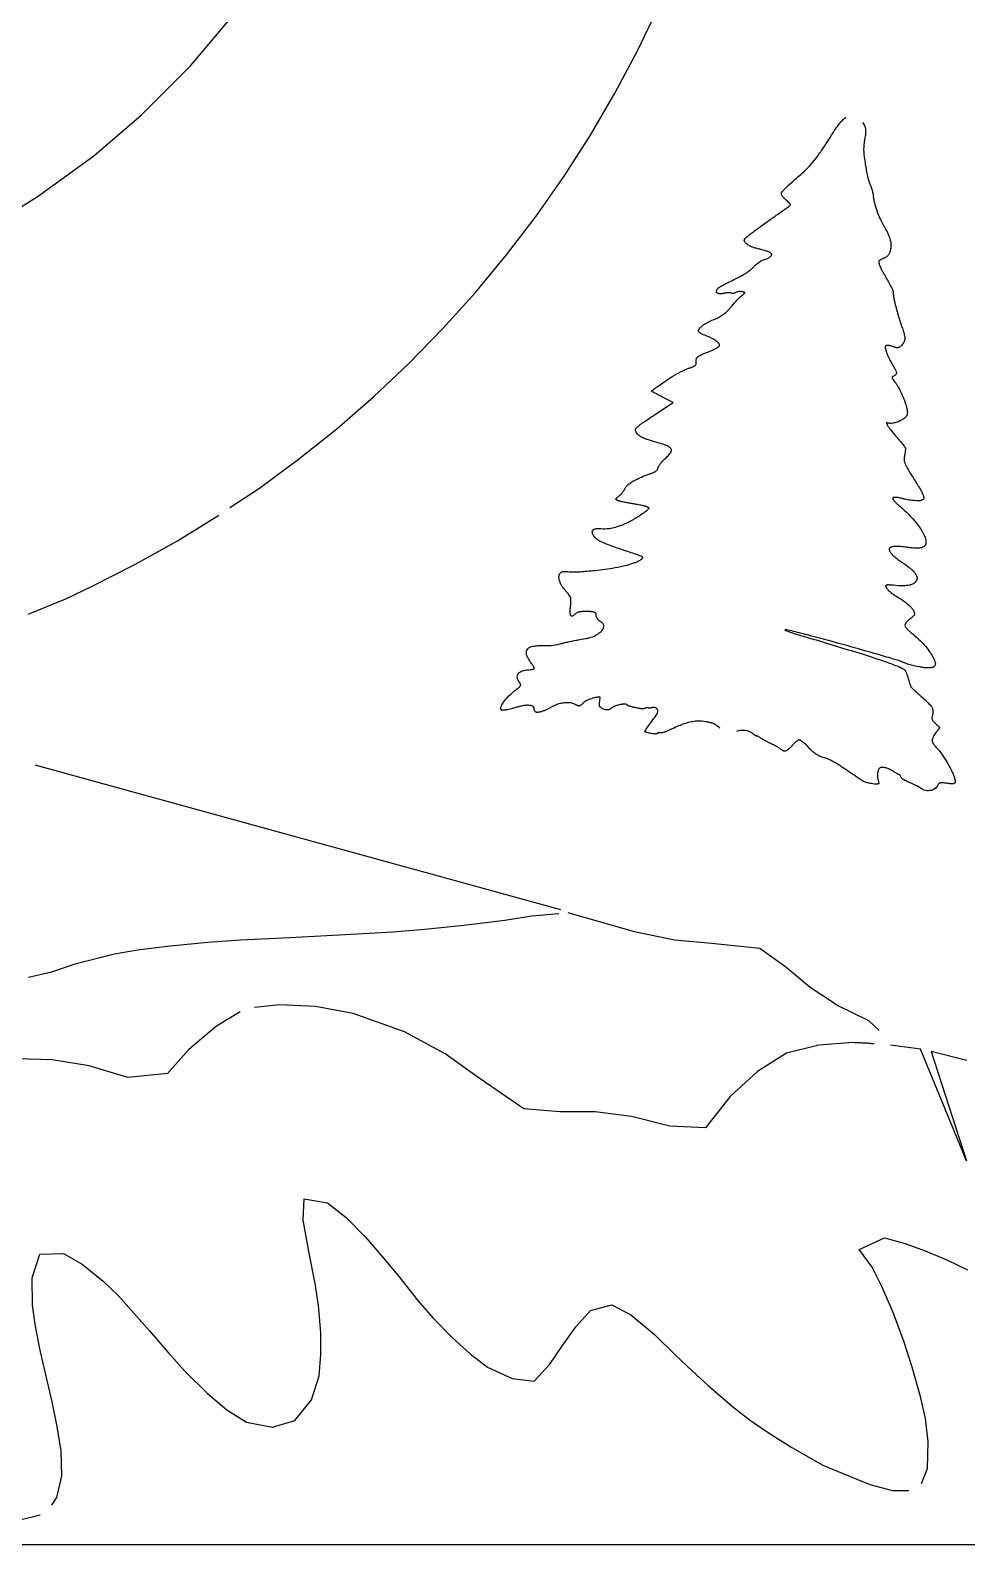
# Model space of a CAD drawing. Extents: x 9 to 156, y 170 to 274.
# Drawn here: x 113.4 to 135.78, y 170.08 to 206.3 of the extents above; entities that cross this region are included whole.
import ezdxf

# ---------------------------------------------------------------- set-up
doc = ezdxf.new("R2010")
doc.units = 0
for name, color, linetype in [('40FF', 7, 'CONTINUOUS'), ('BAUBLES', 7, 'CONTINUOUS'), ('BORDER', 7, 'CONTINUOUS'), ('RINGS', 7, 'CONTINUOUS')]:
    doc.layers.add(name, color=color, linetype=linetype)

msp = doc.modelspace()

# ---------------------------------------------------------------- linework, layer by layer
at = {"layer": '40FF', "color": 5}
for p, q in [((113.508, 188.733), (126.077, 185.277)), ((125.391, 185.114), (124.742, 185.015)), ((126.032, 185.172), (125.391, 185.114)), ((127.84, 184.742), (126.254, 185.191)), ((122.064, 184.736), (121.499, 184.698)), ((122.83, 184.796), (122.064, 184.736)), ((123.76, 184.894), (122.83, 184.796)), ((124.742, 185.015), (123.76, 184.894)), ((128.802, 184.539), (127.84, 184.742)), ((116.742, 184.4), (115.965, 184.3)), ((117.641, 184.485), (116.742, 184.4)), ((118.427, 184.542), (117.641, 184.485)), ((119.602, 184.597), (118.427, 184.542)), ((120.783, 184.658), (119.602, 184.597)), ((121.499, 184.698), (120.783, 184.658)), ((129.686, 184.462), (128.802, 184.539)), ((130.836, 184.343), (129.686, 184.462)), ((115.412, 184.207), (114.466, 183.969)), ((115.965, 184.3), (115.412, 184.207)), ((131.463, 183.895), (130.836, 184.343)), ((113.906, 183.779), (113.356, 183.652)), ((114.466, 183.969), (113.906, 183.779)), ((132.038, 183.413), (131.463, 183.895)), ((132.691, 182.981), (132.038, 183.413)), ((119.365, 182.992), (118.76, 182.929)), ((120.216, 182.954), (119.365, 182.992)), ((121.122, 182.786), (120.216, 182.954)), ((133.447, 182.612), (132.691, 182.981)), ((118.42, 182.826), (117.853, 182.485)), ((122.349, 182.345), (121.122, 182.786)), ((133.69, 182.377), (133.447, 182.612)), ((117.853, 182.485), (117.194, 181.928)), ((123.319, 181.821), (122.349, 182.345)), ((117.194, 181.928), (116.681, 181.35)), ((131.474, 181.842), (130.78, 181.397)), ((132.252, 182.028), (131.474, 181.842)), ((133.071, 182.09), (132.252, 182.028)), ((134.678, 181.931), (133.962, 182.029)), ((135.777, 179.265), (134.678, 181.931)), ((134.931, 181.879), (135.777, 179.265)), ((135.788, 181.664), (134.931, 181.879)), ((113.922, 181.677), (113.077, 181.7)), ((114.807, 181.535), (113.922, 181.677)), ((115.735, 181.259), (114.807, 181.535)), ((124.129, 181.244), (123.319, 181.821)), ((116.681, 181.35), (115.735, 181.259)), ((125.199, 180.51), (124.129, 181.244)), ((130.78, 181.397), (130.133, 180.805)), ((130.133, 180.805), (129.539, 180.051)), ((126.06, 180.438), (125.199, 180.51)), ((126.901, 180.432), (126.06, 180.438)), ((127.773, 180.327), (126.901, 180.432)), ((128.687, 180.094), (127.773, 180.327)), ((129.539, 180.051), (128.687, 180.094)), ((119.923, 177.841), (119.951, 178.356)), ((119.951, 178.356), (120.503, 178.26)), ((120.503, 178.26), (120.952, 177.907)), ((120.058, 177.097), (119.923, 177.841)), ((120.952, 177.907), (121.42, 177.434)), ((121.42, 177.434), (121.804, 176.983)), ((133.216, 177.143), (133.816, 177.425)), ((133.521, 176.718), (133.216, 177.143)), ((133.816, 177.425), (134.314, 177.289)), ((134.314, 177.289), (134.792, 177.11)), ((113.447, 176.466), (113.627, 177.034)), ((113.627, 177.034), (114.191, 177.051)), ((114.191, 177.051), (114.643, 176.791)), ((114.643, 176.791), (115.141, 176.387)), ((120.213, 176.33), (120.058, 177.097)), ((121.804, 176.983), (122.183, 176.526)), ((134.792, 177.11), (135.308, 176.894)), ((135.308, 176.894), (135.802, 176.656)), ((113.455, 175.813), (113.447, 176.466)), ((122.183, 176.526), (122.653, 175.935)), ((133.752, 176.261), (133.521, 176.718)), ((115.141, 176.387), (115.512, 176.035)), ((115.512, 176.035), (116.25, 175.199)), ((120.286, 175.8), (120.213, 176.33)), ((134.023, 175.633), (133.752, 176.261)), ((113.527, 175.299), (113.455, 175.813)), ((120.342, 175.157), (120.286, 175.8)), ((122.653, 175.935), (123.026, 175.51)), ((126.437, 175.294), (126.792, 175.683)), ((126.792, 175.683), (127.301, 175.821)), ((127.301, 175.821), (127.758, 175.584)), ((123.026, 175.51), (123.481, 175.038)), ((127.758, 175.584), (128.323, 175.108)), ((134.285, 174.924), (134.023, 175.633)), ((113.645, 174.692), (113.527, 175.299)), ((116.25, 175.199), (116.699, 174.681)), ((120.348, 174.631), (120.342, 175.157)), ((123.481, 175.038), (123.911, 174.647)), ((126.109, 174.82), (126.437, 175.294)), ((128.323, 175.108), (128.827, 174.61)), ((113.927, 173.502), (113.645, 174.692)), ((116.699, 174.681), (117.095, 174.237)), ((120.308, 174.122), (120.348, 174.631)), ((123.911, 174.647), (124.329, 174.331)), ((125.816, 174.397), (126.109, 174.82)), ((128.827, 174.61), (129.223, 174.24)), ((134.482, 174.331), (134.285, 174.924)), ((117.095, 174.237), (117.633, 173.696)), ((124.329, 174.331), (124.919, 174.058)), ((125.441, 173.994), (125.816, 174.397)), ((129.223, 174.24), (129.605, 173.887)), ((134.678, 173.628), (134.482, 174.331)), ((120.126, 173.549), (120.308, 174.122)), ((124.919, 174.058), (125.441, 173.994)), ((129.605, 173.887), (130.186, 173.392)), ((114.047, 172.912), (113.927, 173.502)), ((117.633, 173.696), (118.096, 173.31)), ((119.726, 173.057), (120.126, 173.549)), ((134.794, 173.103), (134.678, 173.628)), ((118.096, 173.31), (118.57, 173.015)), ((130.186, 173.392), (130.619, 173.057)), ((114.136, 172.326), (114.047, 172.912)), ((118.57, 173.015), (119.193, 172.897)), ((119.193, 172.897), (119.726, 173.057)), ((130.619, 173.057), (131.107, 172.716)), ((134.862, 172.543), (134.794, 173.103)), ((131.107, 172.716), (131.606, 172.407)), ((131.606, 172.407), (132.348, 171.986)), ((134.849, 171.908), (134.862, 172.543)), ((114.155, 171.727), (114.136, 172.326)), ((114.036, 171.214), (114.155, 171.727)), ((132.348, 171.986), (132.848, 171.774)), ((132.848, 171.774), (133.468, 171.52)), ((134.699, 171.55), (134.849, 171.908)), ((133.468, 171.52), (134.013, 171.38)), ((134.013, 171.38), (134.398, 171.38)), ((113.912, 171.03), (114.036, 171.214)), ((113.152, 170.679), (113.635, 170.799))]:
    msp.add_line(p, q, dxfattribs=at)
msp.add_lwpolyline([(133.569, 182.055, 0.02305), (133.513, 182.065, 0.010293), (133.47, 182.07, 0.006547), (133.42, 182.074, 0.003613), (133.362, 182.077, 0.001903), (133.255, 182.082, -0.001534), (133.071, 182.09)], format="xyb", dxfattribs=at)
at = {"layer": 'BAUBLES', "color": 1}
for p, q in [((128.32, 197.104), (128.765, 197.399)), ((128.765, 197.399), (128.511, 197.531)), ((128.191, 194.874), (128.154, 194.898)), ((128.156, 194.835), (128.191, 194.874)), ((127.024, 190.355), (126.969, 190.352)), ((127.011, 190.255), (127.024, 190.355)), ((124.649, 190.056), (124.649, 190.056))]:
    msp.add_line(p, q, dxfattribs=at)
for points in [[(132.274, 203.368, 0.010108), (132.425, 203.594, 0.003187), (132.55, 203.791, -0.006139), (132.641, 203.932, -0.013449), (132.709, 204.029, -0.022968), (132.777, 204.113, -0.033874), (132.848, 204.181, -0.031069), (132.904, 204.223)], [(133.289, 204.099, -0.172745), (133.365, 203.945, -0.039252), (133.368, 203.884, -0.013755), (133.366, 203.852, -0.01224), (133.361, 203.807, -0.008402), (133.351, 203.736, 0.003161), (133.338, 203.66, 0.010578), (133.327, 203.577, 0.057698), (133.327, 203.323)], [(131.717, 202.768, 0.007909), (131.849, 202.884, 0.047415), (132.182, 203.243, 0.011222), (132.274, 203.368)], [(133.327, 203.323, 0.005648), (133.352, 203.138, 0.007759), (133.377, 202.979, 0.007038), (133.394, 202.887, 0.02027), (133.431, 202.736, 0.024169), (133.461, 202.649, 0.010723), (133.471, 202.625)], [(131.36, 202.424, -0.028415), (131.366, 202.433, -0.015045), (131.375, 202.445, -0.013368), (131.394, 202.466, -0.007991), (131.418, 202.492, -0.0068), (131.458, 202.533, -0.007163), (131.533, 202.605, -0.010899), (131.717, 202.768)], [(133.471, 202.625, -0.054307), (133.535, 202.432, -0.03096), (133.55, 202.331)], [(131.142, 201.815, 0.000673), (131.382, 201.985, 0.002712), (131.487, 202.06, 0.00466), (131.529, 202.091, 0.011635), (131.555, 202.112, 0.032473), (131.568, 202.124, 0.055934), (131.573, 202.13, 0.078182), (131.574, 202.134)], [(131.488, 202.222, -0.017328), (131.443, 202.261, -0.022397), (131.407, 202.299, -0.017224), (131.39, 202.32, -0.021371), (131.376, 202.34, -0.044972), (131.361, 202.367, -0.048892), (131.355, 202.387, -0.066173), (131.354, 202.405, -0.106938), (131.36, 202.424)], [(131.574, 202.134, 0.07366), (131.574, 202.135, 0.046962), (131.574, 202.136, 0.030715), (131.574, 202.137, 0.035986), (131.572, 202.14, 0.020445), (131.57, 202.143, 0.018945), (131.565, 202.15, 0.014219), (131.556, 202.16, 0.015049), (131.534, 202.182, 0.016454), (131.488, 202.222)], [(133.55, 202.331, 0.017851), (133.556, 202.277, 0.022107), (133.577, 202.176, 0.0253), (133.632, 201.995, 0.042835), (133.804, 201.621)], [(130.507, 201.342, -0.015233), (130.539, 201.37, -0.006986), (130.587, 201.409, -0.005843), (130.685, 201.484, -0.005057), (130.912, 201.651, -0.002635), (131.142, 201.815)], [(133.804, 201.621, -0.011033), (133.868, 201.504, -0.013951), (133.908, 201.423, -0.01943), (133.937, 201.349, -0.025356), (133.957, 201.283, -0.095682), (133.968, 201.099, -0.019689), (133.96, 201.053)], [(130.468, 201.265, -0.063527), (130.465, 201.278, -0.102773), (130.468, 201.294, -0.048249), (130.473, 201.304, -0.023515), (130.478, 201.311, -0.01724), (130.484, 201.318, -0.012257), (130.491, 201.327, -0.008485), (130.5, 201.336, -0.003942), (130.507, 201.342)], [(130.842, 201.065, -0.017141), (130.748, 201.088, -0.02074), (130.666, 201.114, -0.020872), (130.61, 201.138, -0.01887), (130.573, 201.157, -0.022953), (130.541, 201.177, -0.059252), (130.496, 201.216, -0.069871), (130.474, 201.25, -0.037627), (130.468, 201.265)], [(131.12, 200.947, 0.088909), (131.113, 200.96, 0.058757), (131.1, 200.974, 0.024213), (131.089, 200.982, 0.018653), (131.077, 200.989, 0.022035), (131.056, 201.001, 0.016556), (131.03, 201.012, 0.012884), (131, 201.023, 0.013105), (130.954, 201.038, 0.012635), (130.887, 201.055, 0.006307), (130.842, 201.065)], [(133.96, 201.053, -0.0143), (133.953, 201.022, -0.01825), (133.944, 200.995, -0.074503), (133.911, 200.93, -0.082649), (133.862, 200.882, -0.023497), (133.839, 200.868, -0.019342), (133.814, 200.855, -0.015865), (133.786, 200.842)], [(130.682, 200.636, -0.037283), (130.728, 200.685, -0.080008), (130.905, 200.801, -0.024292), (130.952, 200.819)], [(130.952, 200.819, 0.020323), (131.001, 200.837, 0.023944), (131.042, 200.857, 0.017459), (131.063, 200.869, 0.049476), (131.097, 200.894, 0.042985), (131.11, 200.909, 0.052903), (131.117, 200.921, 0.072618), (131.121, 200.933, 0.105156), (131.12, 200.947)], [(133.687, 200.785, 0.07898), (133.683, 200.772, 0.055656), (133.681, 200.756, 0.026728), (133.682, 200.744, 0.02069), (133.685, 200.73, 0.016224), (133.689, 200.714, 0.018863), (133.697, 200.687, 0.013797), (133.709, 200.657, 0.01296), (133.731, 200.61, 0.011358), (133.766, 200.542, 0.008077), (133.811, 200.462)], [(133.786, 200.842, 0.026941), (133.732, 200.817, 0.016258), (133.712, 200.805, 0.015925), (133.701, 200.798, 0.017439), (133.695, 200.793, 0.028013), (133.69, 200.789, 0.053046), (133.687, 200.785)], [(129.806, 200.069, -0.045736), (129.81, 200.086, -0.073989), (129.82, 200.107, -0.046977), (129.833, 200.124, -0.022972), (129.845, 200.135, -0.017511), (129.86, 200.147, -0.013093), (129.879, 200.16, -0.014016), (129.914, 200.182, -0.008847), (129.958, 200.207, -0.005528), (130.012, 200.235, -0.003384), (130.078, 200.269, -0.00231), (130.186, 200.322)], [(130.186, 200.322, 0.007899), (130.323, 200.392, 0.016736), (130.493, 200.488, 0.020141), (130.592, 200.555, 0.023092), (130.645, 200.598, 0.030051), (130.676, 200.628, 0.009257), (130.682, 200.636)], [(133.811, 200.462, -0.003087), (133.889, 200.326, -0.003512), (133.93, 200.252, -0.005277), (133.963, 200.19, -0.013708), (133.999, 200.118, -0.016832), (134.014, 200.082, -0.019796), (134.021, 200.061, -0.031527), (134.025, 200.044, -0.033471), (134.025, 200.035)], [(129.853, 200.005, -0.003626), (129.844, 200.008, -0.00636), (129.837, 200.01, -0.021037), (129.826, 200.014, -0.025016), (129.82, 200.017, -0.04623), (129.814, 200.021, -0.152811), (129.806, 200.033, -0.040442), (129.805, 200.039, -0.028128), (129.805, 200.045, -0.0081), (129.805, 200.048, -0.012059), (129.805, 200.054, -0.007689), (129.806, 200.061, -0.004423), (129.806, 200.069)], [(129.988, 200.013, -0.019231), (129.953, 200.004, -0.024492), (129.921, 200, -0.030844), (129.892, 199.999, -0.037828), (129.866, 200.002, -0.024184), (129.853, 200.005)], [(130.145, 200.018, 0.025758), (130.111, 200.024, 0.063863), (130.046, 200.024, 0.02178), (130.015, 200.019, 0.014154), (129.988, 200.013)], [(130.132, 199.666, -0.01484), (130.27, 199.825, -0.010969), (130.342, 199.9, -0.011454), (130.39, 199.945, -0.011106), (130.419, 199.97)], [(130.243, 200.021, -0.072171), (130.232, 200.014, -0.032747), (130.226, 200.012, -0.028578), (130.218, 200.011, -0.024005), (130.21, 200.01, -0.019667), (130.201, 200.01, -0.015874), (130.191, 200.01, -0.012703), (130.18, 200.012, -0.01275), (130.164, 200.014, -0.010065), (130.145, 200.018)], [(130.425, 200.048, 0.040881), (130.381, 200.053, 0.052063), (130.317, 200.049, 0.029998), (130.288, 200.042, 0.021663), (130.272, 200.037, 0.060917), (130.247, 200.023, 0.013294), (130.243, 200.021)], [(130.419, 199.97, 0.010655), (130.453, 199.999, 0.007404), (130.466, 200.011, 0.015106), (130.476, 200.02, 0.014621), (130.479, 200.024, 0.02032), (130.48, 200.026, 0.045185), (130.481, 200.027, 0.052686), (130.481, 200.027)], [(130.481, 200.027, 0.130016), (130.481, 200.028, 0.089085), (130.481, 200.029, 0.052821), (130.48, 200.03, 0.032604), (130.479, 200.03, 0.026402), (130.477, 200.032, 0.017207), (130.475, 200.033, 0.012203), (130.472, 200.034, 0.01344), (130.467, 200.036, 0.012239), (130.459, 200.039, 0.015427), (130.442, 200.044, 0.011206), (130.425, 200.048)], [(134.025, 200.035, 0.016256), (134.026, 200.009, 0.016028), (134.031, 199.963, 0.01549), (134.048, 199.866, 0.008038), (134.067, 199.774, 0.009411), (134.106, 199.618, 0.016247), (134.209, 199.281)], [(129.747, 199.389, 0.117021), (130.113, 199.644, 0.008933), (130.132, 199.666)], [(129.37, 199.127, -0.055833), (129.374, 199.14, -0.046572), (129.385, 199.158, -0.019798), (129.394, 199.17, -0.020041), (129.408, 199.186, -0.022752), (129.436, 199.212, -0.017008), (129.469, 199.239, -0.021783), (129.535, 199.284, -0.046972), (129.747, 199.389)], [(134.209, 199.281, -0.002904), (134.245, 199.175, -0.003749), (134.263, 199.118, -0.00584), (134.278, 199.071, -0.014513), (134.292, 199.014, -0.023621), (134.3, 198.971, -0.029283), (134.303, 198.935)], [(129.552, 198.997, -0.010714), (129.495, 199.021, -0.012645), (129.457, 199.038, -0.012671), (129.433, 199.051, -0.016908), (129.413, 199.064, -0.045395), (129.389, 199.083, -0.049119), (129.377, 199.096, -0.071308), (129.371, 199.109, -0.131714), (129.37, 199.127)], [(129.877, 198.767, 0.099337), (129.876, 198.78, 0.070312), (129.871, 198.795, 0.046595), (129.861, 198.811, 0.031834), (129.846, 198.829, 0.018648), (129.831, 198.843, 0.021818), (129.803, 198.865, 0.01664), (129.77, 198.889, 0.017202), (129.718, 198.92, 0.017678), (129.64, 198.959, 0.015658), (129.552, 198.997)], [(134.303, 198.935, -0.057671), (134.298, 198.894, -0.071052), (134.271, 198.826, -0.0858), (134.209, 198.749, -0.050339), (134.176, 198.725, -0.051184), (134.149, 198.714, -0.034983), (134.134, 198.71)], [(129.318, 198.381, -0.010251), (129.318, 198.4, -0.033986), (129.319, 198.428, -0.074511), (129.328, 198.458, -0.08621), (129.346, 198.484, -0.042701), (129.364, 198.501, -0.028687), (129.39, 198.517, -0.010302), (129.405, 198.526, -0.010069), (129.429, 198.537, -0.007061), (129.456, 198.55, -0.00481), (129.487, 198.563, -0.003135), (129.522, 198.577, -0.002356), (129.562, 198.593)], [(129.562, 198.593, 0.012814), (129.689, 198.646, 0.013741), (129.766, 198.683, 0.017129), (129.815, 198.711, 0.015593), (129.838, 198.726, 0.023379), (129.856, 198.74, 0.0247), (129.865, 198.749, 0.062358), (129.874, 198.76, 0.066461), (129.877, 198.767)], [(133.837, 198.735, 0.044809), (133.836, 198.722, 0.029929), (133.836, 198.706, 0.021072), (133.839, 198.688, 0.015605), (133.843, 198.667, 0.017595), (133.854, 198.631, 0.016081), (133.874, 198.576, 0.014679), (133.908, 198.497, 0.019188), (133.993, 198.333, 0.005632), (134.027, 198.274)], [(134.006, 198.739, 0.016243), (133.972, 198.752, 0.014524), (133.948, 198.759, 0.032051), (133.912, 198.766, 0.031082), (133.891, 198.767, 0.042833), (133.873, 198.766, 0.060217), (133.859, 198.761, 0.108136), (133.845, 198.752, 0.119453), (133.837, 198.737, 0.01201), (133.837, 198.735)], [(134.134, 198.71, -0.029058), (134.127, 198.709, -0.022159), (134.118, 198.709, -0.017334), (134.109, 198.71, -0.021693), (134.091, 198.713, -0.016022), (134.07, 198.718, -0.016746), (134.038, 198.728, -0.011487), (134.006, 198.739)], [(128.81, 198.06, -0.004441), (128.89, 198.104, -0.007481), (128.957, 198.14, -0.029918), (129.118, 198.211, -0.005198), (129.161, 198.226)], [(129.161, 198.226, 0.00372), (129.199, 198.24, 0.004988), (129.221, 198.248, 0.007637), (129.24, 198.256, 0.022885), (129.268, 198.269, 0.038778), (129.288, 198.282, 0.059469), (129.302, 198.295, 0.099362), (129.314, 198.318, 0.037667), (129.317, 198.332, 0.021244), (129.319, 198.344, 0.014488), (129.319, 198.358, 0.008999), (129.319, 198.373, 0.003458), (129.318, 198.381)], [(134.027, 198.274, -0.004641), (134.051, 198.232, -0.008175), (134.071, 198.197, -0.008704), (134.081, 198.176, -0.024499), (134.094, 198.144, -0.027119), (134.1, 198.126, -0.039336), (134.103, 198.109, -0.053544), (134.103, 198.095, -0.141858), (134.091, 198.07, -0.047356), (134.082, 198.06, -0.03243), (134.069, 198.051, -0.013472), (134.06, 198.045, -0.00776), (134.053, 198.042)], [(128.251, 197.671, -0.264818), (128.252, 197.673, -0.049053), (128.254, 197.677, -0.026717), (128.267, 197.688, -0.009817), (128.287, 197.704, -0.005193), (128.314, 197.725, -0.005627), (128.385, 197.777, -0.009497), (128.658, 197.965, -0.005032), (128.742, 198.019, -0.008942), (128.81, 198.06)], [(134.053, 198.042, 0.026542), (134.023, 198.024, 0.017444), (134.012, 198.015, 0.017224), (134.005, 198.01, 0.019066), (134.002, 198.006, 0.019735), (134, 198.004, 0.050333), (133.998, 198.002, 0.043791), (133.998, 198, 0.018159), (133.998, 198)], [(133.998, 198, 0.062619), (133.998, 197.999, 0.035289), (133.998, 197.998, 0.035978), (133.999, 197.995, 0.018424), (134, 197.992, 0.016029), (134.004, 197.984, 0.011362), (134.011, 197.972, 0.005841), (134.017, 197.961, 0.005795), (134.028, 197.945, 0.01115), (134.061, 197.898, 0.00212), (134.068, 197.887)], [(134.068, 197.887, -0.019475), (134.117, 197.816, -0.023513), (134.194, 197.678, -0.033883), (134.306, 197.411, -0.018805), (134.34, 197.3, -0.019057), (134.356, 197.227, -0.037418), (134.364, 197.154, -0.036275), (134.362, 197.121, -0.040808), (134.358, 197.101, -0.039542), (134.354, 197.09)], [(128.511, 197.531, -0.00301), (128.368, 197.606, -0.003401), (128.298, 197.644, -0.003557), (128.274, 197.657, -0.008728), (128.258, 197.667, -0.03451), (128.252, 197.671, -0.025072), (128.251, 197.671)], [(127.882, 196.692, -0.020373), (127.871, 196.715, -0.044583), (127.865, 196.733, -0.163097), (127.869, 196.767, -0.060692), (127.88, 196.786, -0.030478), (127.895, 196.803, -0.019752), (127.916, 196.823, -0.012715), (127.943, 196.846, -0.008181), (127.978, 196.872, -0.007405), (128.044, 196.919, -0.002577), (128.098, 196.956, -0.002227), (128.236, 197.048, -0.000535), (128.32, 197.104)], [(134.354, 197.09, -0.054279), (134.339, 197.066, -0.042845), (134.312, 197.038, -0.042266), (134.258, 196.998, -0.033724), (134.184, 196.958, -0.036984), (134.085, 196.921, -0.039501), (134.006, 196.904, -0.039551), (133.955, 196.902, -0.039649), (133.924, 196.905)], [(128.356, 196.45, -0.007579), (128.222, 196.49, -0.010223), (128.135, 196.519, -0.010765), (128.08, 196.54, -0.014492), (128.032, 196.56, -0.019131), (127.993, 196.581, -0.024494), (127.959, 196.603, -0.052353), (127.916, 196.641, -0.069576), (127.882, 196.692)], [(133.924, 196.905, 0.004118), (133.91, 196.908, 0.004579), (133.902, 196.91, 0.006569), (133.895, 196.911, 0.019343), (133.885, 196.912, 0.023109), (133.879, 196.912, 0.029464), (133.876, 196.912, 0.030619), (133.873, 196.911, 0.040939), (133.871, 196.91, 0.09339), (133.869, 196.909, 0.104238), (133.868, 196.907, 0.051368), (133.867, 196.905, 0.03957), (133.867, 196.903, 0.029137), (133.867, 196.901, 0.025964), (133.868, 196.898, 0.013497), (133.869, 196.895, 0.007651), (133.869, 196.893)], [(133.869, 196.893, 0.039135), (133.874, 196.882, 0.016873), (133.882, 196.867, 0.013413), (133.901, 196.838, 0.007513), (133.926, 196.802, 0.006366), (133.967, 196.747, 0.01401), (134.117, 196.56, 0.009916), (134.189, 196.477)], [(128.624, 196.364, 0.011034), (128.617, 196.367, 0.011113), (128.597, 196.375, 0.005988), (128.57, 196.384, 0.005764), (128.521, 196.401, 0.010331), (128.356, 196.45)], [(128.727, 196.246, 0.079051), (128.728, 196.257, 0.059535), (128.724, 196.27, 0.054463), (128.716, 196.288, 0.039544), (128.702, 196.306, 0.034938), (128.682, 196.325, 0.053534), (128.636, 196.358, 0.011821), (128.624, 196.364)], [(134.189, 196.477, -0.017939), (134.256, 196.4, -0.015996), (134.29, 196.355, -0.017109), (134.305, 196.332, -0.018232), (134.311, 196.321, -0.021383), (134.314, 196.315, -0.03717), (134.315, 196.311)], [(134.315, 196.311, -0.022009), (134.316, 196.306, -0.014757), (134.317, 196.3, -0.015458), (134.317, 196.29, -0.016159), (134.317, 196.269, -0.01838), (134.312, 196.222, -0.019846), (134.302, 196.159)], [(128.401, 195.825, -0.025583), (128.404, 195.836, -0.029297), (128.411, 195.855, -0.021443), (128.421, 195.875, -0.025631), (128.444, 195.911, -0.025236), (128.488, 195.968, -0.03339), (128.589, 196.07)], [(128.589, 196.07, 0.03053), (128.663, 196.145, 0.023352), (128.696, 196.186, 0.018903), (128.71, 196.207, 0.018708), (128.718, 196.221, 0.025719), (128.724, 196.234, 0.02428), (128.726, 196.242, 0.013534), (128.727, 196.246)], [(134.302, 196.159, 0.010464), (134.293, 196.113, 0.021976), (134.288, 196.071, 0.088218), (134.297, 195.978, 0.020917), (134.307, 195.948, 0.016594), (134.32, 195.915, 0.012465), (134.337, 195.879, 0.008997), (134.359, 195.837, 0.008967), (134.401, 195.765, 0.003429), (134.435, 195.708, 0.003307), (134.522, 195.57, 0.000916), (134.574, 195.487)], [(127.623, 195.353, -0.059091), (127.639, 195.381, -0.027106), (127.656, 195.401, -0.020782), (127.676, 195.422, -0.024022), (127.713, 195.454, -0.017989), (127.759, 195.487, -0.022383), (127.85, 195.542, -0.023682), (128.006, 195.618, -0.020739), (128.186, 195.687)], [(128.186, 195.687, 0.004887), (128.244, 195.707, 0.006363), (128.279, 195.721, 0.010016), (128.309, 195.733, 0.015255), (128.333, 195.744, 0.044716), (128.363, 195.763, 0.09162), (128.388, 195.789, 0.04946), (128.395, 195.805, 0.022298), (128.399, 195.814, 0.017049), (128.401, 195.825)], [(127.466, 195.16, 0.035121), (127.537, 195.224, 0.040728), (127.586, 195.284, 0.052798), (127.623, 195.353)], [(134.574, 195.487, -0.007647), (134.651, 195.363, -0.010426), (134.699, 195.278, -0.009404), (134.72, 195.236, -0.013165), (134.737, 195.199, -0.019051), (134.749, 195.168, -0.018442), (134.754, 195.15, -0.024752), (134.758, 195.134, -0.054759), (134.759, 195.114, -0.100719), (134.754, 195.097, -0.053184), (134.75, 195.092)], [(127.783, 194.981, -0.002176), (127.674, 195.001, -0.00544), (127.567, 195.022, -0.00604), (127.518, 195.033, -0.00972), (127.478, 195.043, -0.01024), (127.457, 195.05, -0.0146), (127.44, 195.056, -0.021245), (127.426, 195.062, -0.065887), (127.409, 195.072, -0.099073), (127.402, 195.082, -0.156756), (127.4, 195.095, -0.015546), (127.4, 195.097)], [(127.4, 195.097, -0.058723), (127.4, 195.098, -0.031123), (127.401, 195.099, -0.022656), (127.403, 195.101, -0.019719), (127.406, 195.106, -0.013901), (127.412, 195.112, -0.008831), (127.421, 195.12, -0.009619), (127.436, 195.134, -0.012826), (127.466, 195.16)], [(128.154, 194.898, 0.031168), (128.148, 194.901, 0.018718), (128.14, 194.905, 0.017637), (128.124, 194.91, 0.010615), (128.103, 194.917, 0.00849), (128.067, 194.926, 0.005404), (128.022, 194.936, 0.003667), (127.967, 194.947, 0.003748), (127.865, 194.967, 0.001638), (127.783, 194.981)], [(134.027, 195.124, 0.116632), (134.02, 195.119, 0.137798), (134.016, 195.113, 0.064585), (134.016, 195.107, 0.047634), (134.017, 195.101, 0.042617), (134.02, 195.092, 0.035237), (134.026, 195.079, 0.015078), (134.032, 195.07, 0.015349), (134.041, 195.057, 0.017484), (134.059, 195.036, 0.012929), (134.081, 195.013, 0.015846), (134.127, 194.969, 0.012329), (134.183, 194.92)], [(134.263, 195.098, 0.020333), (134.223, 195.109, 0.038986), (134.113, 195.128, 0.019495), (134.075, 195.129, 0.01668), (134.056, 195.129, 0.015787), (134.045, 195.128, 0.045351), (134.029, 195.125, 0.008849), (134.027, 195.124)], [(134.183, 194.92, -0.05378), (134.582, 194.513, -0.01867), (134.668, 194.395)], [(134.684, 195.055, -0.02008), (134.678, 195.054, -0.02426), (134.662, 195.051, -0.014417), (134.642, 195.05, -0.013992), (134.607, 195.05, -0.014047), (134.535, 195.054, -0.023105), (134.361, 195.075, -0.013404), (134.306, 195.086, -0.01012), (134.283, 195.092, -0.014718), (134.263, 195.098)], [(134.75, 195.092, -0.029139), (134.747, 195.088, -0.020876), (134.742, 195.084, -0.024924), (134.733, 195.077, -0.032273), (134.713, 195.066, -0.031447), (134.691, 195.057, -0.012521), (134.684, 195.055)], [(127.037, 194.384, 0.054217), (127.235, 194.39, 0.033193), (127.39, 194.422, 0.023741), (127.536, 194.47, 0.016812), (127.669, 194.526)], [(127.669, 194.526, 0.010161), (127.693, 194.537, 0.009336), (127.737, 194.56, 0.005873), (127.788, 194.589, 0.00798), (127.901, 194.657, 0.007143), (128.012, 194.729, 0.008751), (128.091, 194.783, 0.009736), (128.126, 194.81, 0.012947), (128.144, 194.824, 0.027991), (128.156, 194.835)], [(126.869, 194.209, -0.026325), (126.853, 194.237, -0.034221), (126.841, 194.263, -0.044952), (126.835, 194.287, -0.05805), (126.834, 194.308, -0.193082), (126.855, 194.352, -0.059796), (126.872, 194.364, -0.03775), (126.889, 194.372, -0.037495), (126.915, 194.38, -0.028738), (126.945, 194.385, -0.022461), (126.98, 194.387, -0.020916), (127.029, 194.385, -0.003124), (127.037, 194.384)], [(127.557, 193.877, -0.002821), (127.387, 193.934, -0.00725), (127.22, 193.994, -0.010311), (127.116, 194.036, -0.011601), (127.054, 194.064, -0.016346), (127.002, 194.09, -0.031269), (126.949, 194.125, -0.090243), (126.869, 194.209)], [(134.668, 194.395, -0.010285), (134.717, 194.318, -0.015376), (134.755, 194.251, -0.017622), (134.777, 194.204, -0.023309), (134.794, 194.161, -0.029709), (134.804, 194.122, -0.044918), (134.809, 194.077, -0.049201), (134.806, 194.035)], [(128.021, 193.714, 0.029734), (128.015, 193.717, 0.012797), (127.992, 193.726, 0.00442), (127.954, 193.741, 0.003344), (127.872, 193.77, 0.002437), (127.727, 193.82, 0.001965), (127.557, 193.877)], [(133.957, 193.93, 0.0067), (133.949, 193.924, 0.009533), (133.945, 193.921, 0.035612), (133.938, 193.915, 0.053723), (133.933, 193.909, 0.109223), (133.93, 193.9, 0.038991), (133.93, 193.895, 0.02798), (133.93, 193.889, 0.008234), (133.93, 193.887, 0.012501), (133.931, 193.881, 0.008265), (133.933, 193.875, 0.005082), (133.935, 193.868, 0.002729), (133.937, 193.86)], [(133.937, 193.86, 0.028922), (133.941, 193.847, 0.035196), (133.952, 193.826, 0.026715), (133.966, 193.804, 0.025874), (133.992, 193.773, 0.023432), (134.035, 193.73, 0.016883), (134.089, 193.684, 0.017009), (134.183, 193.614, 0.005897), (134.23, 193.582)], [(134.363, 193.936, 0.009701), (134.246, 193.95, 0.011524), (134.165, 193.957, 0.016587), (134.096, 193.958, 0.019311), (134.05, 193.956, 0.019062), (134.021, 193.952, 0.024863), (133.996, 193.946, 0.032575), (133.975, 193.939, 0.040511), (133.957, 193.93)], [(134.806, 194.035, -0.056348), (134.796, 194, -0.164432), (134.748, 193.946, -0.05183), (134.718, 193.932, -0.038554), (134.68, 193.923, -0.027514), (134.635, 193.918, -0.014114), (134.6, 193.917, -0.010884), (134.561, 193.917, -0.008649), (134.518, 193.92, -0.010024), (134.445, 193.926, -0.007495), (134.363, 193.936)], [(126.85, 193.38, 0.017552), (127.315, 193.44, 0.015239), (127.576, 193.491, 0.0174), (127.758, 193.539, 0.014637), (127.848, 193.57, 0.020335), (127.923, 193.602, 0.019606), (127.965, 193.623, 0.062053), (128.024, 193.667)], [(128.024, 193.667, 0.005865), (128.031, 193.673, 0.017999), (128.037, 193.68, 0.023789), (128.04, 193.684, 0.030822), (128.041, 193.687, 0.0313), (128.042, 193.689, 0.055615), (128.043, 193.691, 0.133908), (128.042, 193.696, 0.052413), (128.041, 193.698, 0.037624), (128.039, 193.701, 0.030924), (128.036, 193.704, 0.01485), (128.032, 193.706, 0.009264), (128.028, 193.709, 0.005377), (128.023, 193.712, 0.002003), (128.021, 193.714)], [(134.23, 193.582, -0.004284), (134.301, 193.534, -0.012334), (134.401, 193.462, -0.017277), (134.466, 193.409, -0.025932), (134.515, 193.361, -0.040879), (134.556, 193.31, -0.012925), (134.565, 193.295)], [(126.096, 193.029, -0.031626), (126.074, 193.069, -0.063653), (126.042, 193.173, -0.031134), (126.037, 193.215, -0.023229), (126.037, 193.238, -0.048133), (126.041, 193.268, -0.035745), (126.046, 193.283)], [(126.046, 193.283, -0.0403), (126.059, 193.309, -0.077794), (126.079, 193.333, -0.088198), (126.105, 193.349, -0.043918), (126.127, 193.355, -0.031351), (126.153, 193.358, -0.010102), (126.165, 193.359, -0.010726), (126.184, 193.359, -0.008298), (126.204, 193.358, -0.009147), (126.238, 193.356, -0.002431), (126.251, 193.355)], [(126.251, 193.355, 0.005997), (126.304, 193.35, 0.024768), (126.434, 193.347, 0.007442), (126.497, 193.35, 0.004938), (126.573, 193.355, 0.002911), (126.667, 193.363, 0.002066), (126.85, 193.38)], [(134.565, 193.295, -0.049017), (134.585, 193.253, -0.066413), (134.595, 193.207, -0.194376), (134.564, 193.11, -0.06669), (134.53, 193.079, -0.048852), (134.491, 193.056, -0.041495), (134.442, 193.038)], [(126.219, 192.873, -0.017117), (126.131, 192.98, -0.007658), (126.11, 193.007, -0.011518), (126.098, 193.026, -0.003351), (126.096, 193.029)], [(126.319, 192.726, 0.02322), (126.318, 192.732, 0.015729), (126.315, 192.738, 0.016566), (126.309, 192.749, 0.017349), (126.297, 192.77, 0.019568), (126.266, 192.815, 0.020729), (126.219, 192.873)], [(126.315, 192.529, 0.017631), (126.323, 192.621, 0.015542), (126.324, 192.674, 0.014807), (126.323, 192.7, 0.01404), (126.322, 192.713, 0.014355), (126.321, 192.72, 0.021346), (126.319, 192.726)], [(133.867, 193.032, 0.005303), (133.862, 193.03, 0.009506), (133.858, 193.028, 0.025449), (133.853, 193.025, 0.044681), (133.849, 193.022, 0.079023), (133.846, 193.018, 0.088636), (133.845, 193.014, 0.049847), (133.845, 193.01, 0.028386), (133.845, 193.007, 0.024599), (133.846, 193.002, 0.00691), (133.847, 193, 0.010217), (133.849, 192.995, 0.006568), (133.851, 192.989, 0.003926), (133.853, 192.983, 0.001488), (133.854, 192.98)], [(133.854, 192.98, 0.018827), (133.856, 192.975, 0.02878), (133.862, 192.965, 0.020843), (133.87, 192.953, 0.022903), (133.886, 192.934, 0.020152), (133.914, 192.907, 0.017741), (133.957, 192.869, 0.019871), (134.046, 192.803, 0.014579), (134.139, 192.744)], [(134.028, 193.028, 0.01765), (133.949, 193.035, 0.013783), (133.91, 193.036, 0.012063), (133.892, 193.036, 0.013641), (133.881, 193.035, 0.014568), (133.875, 193.034, 0.022896), (133.87, 193.033, 0.037806), (133.867, 193.032)], [(134.442, 193.038, -0.017533), (134.414, 193.032, -0.02076), (134.36, 193.023, -0.020434), (134.271, 193.017, -0.039152), (134.028, 193.028)], [(134.139, 192.744, -0.026316), (134.316, 192.624, -0.021478), (134.406, 192.55, -0.021452), (134.456, 192.501, -0.025386), (134.486, 192.465, -0.026991), (134.503, 192.44, -0.025575), (134.511, 192.424)], [(126.415, 192.332, -0.023715), (126.394, 192.312, -0.028312), (126.379, 192.3, -0.028817), (126.368, 192.294, -0.03886), (126.358, 192.29, -0.052144), (126.349, 192.288, -0.06651), (126.341, 192.288, -0.1493), (126.328, 192.295, -0.058682), (126.322, 192.302, -0.044396), (126.317, 192.311, -0.032871), (126.313, 192.322, -0.024551), (126.31, 192.335, -0.01871), (126.307, 192.35, -0.022514), (126.305, 192.381, -0.015743), (126.305, 192.417, -0.009369), (126.307, 192.451, -0.007509), (126.31, 192.488, -0.006144), (126.315, 192.529)], [(126.696, 192.402, 0.007002), (126.638, 192.401, 0.007796), (126.6, 192.399, 0.010844), (126.567, 192.397, 0.01464), (126.538, 192.393, 0.019069), (126.512, 192.387, 0.023674), (126.49, 192.381, 0.1062), (126.425, 192.342, 0.014423), (126.415, 192.332)], [(126.928, 192.318, 0.06629), (126.929, 192.333, 0.185354), (126.917, 192.361, 0.054937), (126.906, 192.37, 0.041468), (126.892, 192.378, 0.030516), (126.875, 192.384, 0.025874), (126.85, 192.39, 0.0133), (126.83, 192.394, 0.010412), (126.808, 192.397, 0.008467), (126.784, 192.399, 0.010175), (126.743, 192.401, 0.008026), (126.696, 192.402)], [(134.537, 192.332, -0.048276), (134.536, 192.33, -0.028732), (134.535, 192.328, -0.022808), (134.533, 192.324, -0.014716), (134.529, 192.319, -0.014994), (134.523, 192.311, -0.015199), (134.508, 192.295, -0.016719), (134.472, 192.261, -0.012436), (134.433, 192.228)], [(134.511, 192.424, -0.032875), (134.53, 192.376, -0.014603), (134.534, 192.36, -0.016263), (134.536, 192.35, -0.017125), (134.537, 192.343, -0.016647), (134.538, 192.339, -0.023498), (134.537, 192.335, -0.03367), (134.537, 192.332)], [(126.758, 191.772, 0.054741), (126.914, 191.833, 0.030374), (126.98, 191.872, 0.065273), (127.061, 191.943, 0.052189), (127.09, 191.985, 0.063931), (127.105, 192.022, 0.009116), (127.106, 192.027)], [(127.025, 192.165, -0.048965), (126.994, 192.188, -0.071756), (126.949, 192.244, -0.048721), (126.933, 192.276, -0.038815), (126.928, 192.294, -0.045962), (126.927, 192.307, -0.049516), (126.928, 192.318)], [(127.106, 192.027, 0.03638), (127.109, 192.051, 0.051718), (127.109, 192.072, 0.119156), (127.094, 192.107, 0.048172), (127.079, 192.125, 0.023272), (127.066, 192.136, 0.017752), (127.05, 192.148, 0.01288), (127.032, 192.16, 0.003597), (127.025, 192.165)], [(134.257, 191.19, 0.036171), (134.213, 191.207, 0.007916), (133.968, 191.283, 0.002485), (133.569, 191.4, 0.004756), (132.076, 191.815, 0.004262), (131.692, 191.914, 0.011112), (131.507, 191.956, 0.035619), (131.447, 191.966, 0.175683), (131.44, 191.965, 0.138764), (131.439, 191.964)], [(134.433, 192.228, 0.005301), (134.402, 192.202, 0.020757), (134.357, 192.162, 0.027837), (134.334, 192.136, 0.035745), (134.321, 192.117, 0.050041), (134.312, 192.098, 0.163631), (134.311, 192.052, 0.049309), (134.32, 192.032, 0.035398), (134.333, 192.011, 0.029497), (134.357, 191.983, 0.017719), (134.389, 191.951, 0.008469), (134.42, 191.923, 0.005222), (134.457, 191.891, 0.002926), (134.5, 191.857)], [(125.629, 191.588, 0.005557), (125.706, 191.587, 0.016772), (125.842, 191.592, 0.042426), (126.064, 191.627, 0.006715), (126.11, 191.639, 0.00401), (126.141, 191.647)], [(126.141, 191.647, -0.006167), (126.176, 191.657, -0.006239), (126.238, 191.672, -0.013151), (126.45, 191.715, -0.004319), (126.493, 191.723)], [(126.493, 191.723, 0.007501), (126.669, 191.753, 0.003858), (126.716, 191.762, 0.004612), (126.74, 191.768, 0.009345), (126.758, 191.772)], [(131.439, 191.964, 0.193423), (131.447, 191.956, 0.036455), (131.508, 191.93, 0.008908), (131.622, 191.891, 0.00496), (131.874, 191.812, -0.00181), (133.1, 191.442, -0.005704), (133.712, 191.247, -0.008109), (134.006, 191.143, -0.011866), (134.157, 191.083, -0.027483), (134.26, 191.033, -0.034695), (134.292, 191.013, -0.088432), (134.309, 190.995)], [(134.5, 191.857, -0.021502), (134.677, 191.701, -0.05921), (134.904, 191.426, -0.002458), (134.914, 191.41)], [(125.259, 191.393, -0.052971), (125.259, 191.436, -0.200187), (125.308, 191.525, -0.05776), (125.344, 191.547, -0.037287), (125.383, 191.563, -0.032583), (125.438, 191.576, -0.023566), (125.504, 191.584, -0.012874), (125.557, 191.587, -0.012853), (125.629, 191.588)], [(125.363, 191.184, -0.009299), (125.321, 191.248, -0.011267), (125.298, 191.285, -0.017237), (125.281, 191.317, -0.024601), (125.27, 191.345, -0.065507), (125.259, 191.393)], [(134.914, 191.41, -0.006746), (134.947, 191.358, -0.014898), (134.986, 191.288, -0.018884), (135.01, 191.238, -0.0225), (135.023, 191.203, -0.022445), (135.03, 191.179, -0.02931), (135.033, 191.158, -0.037962), (135.034, 191.139, -0.047656), (135.031, 191.122, -0.157303), (135.009, 191.087, -0.049693), (134.996, 191.077, -0.040002), (134.979, 191.069, -0.030978), (134.958, 191.063, -0.023684), (134.935, 191.059, -0.018118), (134.909, 191.056, -0.017469), (134.868, 191.054, -0.015279), (134.81, 191.056, -0.002475), (134.797, 191.056)], [(125.089, 190.712, -0.042047), (125.062, 190.757, -0.042491), (125.048, 190.793, -0.06177), (125.041, 190.834, -0.195048), (125.074, 190.927, -0.059522), (125.105, 190.954, -0.048734), (125.144, 190.976, -0.039506), (125.193, 190.993, -0.037594), (125.261, 191.006, -0.027323), (125.327, 191.01)], [(125.327, 191.01, 0.037373), (125.395, 191.016, 0.014062), (125.411, 191.019, 0.016711), (125.421, 191.021, 0.018642), (125.428, 191.023, 0.01929), (125.431, 191.025)], [(125.431, 191.025, 0.017234), (125.436, 191.027, 0.073827), (125.443, 191.032, 0.193174), (125.447, 191.042, 0.055487), (125.447, 191.047, 0.037198), (125.445, 191.053, 0.019632), (125.443, 191.059, 0.017476), (125.439, 191.068, 0.011455), (125.433, 191.078, 0.007568), (125.426, 191.09, 0.007109), (125.412, 191.112, 0.003697), (125.394, 191.139, 0.001864), (125.363, 191.184)], [(134.797, 191.056, -0.013456), (134.748, 191.061, -0.014683), (134.656, 191.075, -0.027033), (134.403, 191.134, -0.012456), (134.337, 191.155, -0.013891), (134.297, 191.171, -0.014867), (134.275, 191.181, -0.023678), (134.257, 191.19)], [(134.309, 190.995, -0.016344), (134.319, 190.978, -0.01127), (134.328, 190.957, -0.011825), (134.343, 190.923, -0.011836), (134.366, 190.859, -0.008287), (134.392, 190.779, -0.00845), (134.428, 190.655)], [(124.967, 190.498, 0.001966), (125.026, 190.543, 0.005667), (125.06, 190.57, 0.007886), (125.078, 190.585, 0.02733), (125.102, 190.607, 0.035534), (125.113, 190.621, 0.057032), (125.119, 190.633, 0.158275), (125.121, 190.657, 0.052985), (125.116, 190.669, 0.013925), (125.114, 190.674, 0.018323), (125.107, 190.685, 0.008798), (125.099, 190.698, 0.004358), (125.089, 190.712)], [(134.428, 190.655, 0.081983), (134.451, 190.604, 0.023016), (134.465, 190.586, 0.017302), (134.482, 190.565, 0.012172), (134.505, 190.542, 0.009916), (134.544, 190.505, 0.003228), (134.568, 190.483, 0.00409), (134.625, 190.432, 0.002049), (134.697, 190.371)], [(124.649, 190.056, -0.079907), (124.645, 190.066, -0.060811), (124.643, 190.078, -0.043563), (124.644, 190.091, -0.038829), (124.649, 190.113, -0.032641), (124.66, 190.143, -0.01825), (124.674, 190.17, -0.021032), (124.7, 190.214, -0.025569), (124.759, 190.294, -0.04729), (124.932, 190.469, -0.010363), (124.967, 190.498)], [(125.359, 190.152, 0.029102), (125.326, 190.157, 0.029002), (125.279, 190.158, 0.022245), (125.225, 190.154, 0.017248), (125.164, 190.145, 0.018143), (125.067, 190.123, 0.012033), (124.973, 190.096)], [(126.121, 190.209, 0.013718), (126.065, 190.199, 0.050548), (125.958, 190.165, 0.013973), (125.913, 190.144, 0.003925), (125.893, 190.134, 0.005463), (125.849, 190.111, 0.002139), (125.824, 190.097)], [(126.432, 190.174, 0.026291), (126.391, 190.195, 0.075033), (126.299, 190.219, 0.02896), (126.251, 190.221, 0.017655), (126.208, 190.22, 0.013038), (126.16, 190.215, 0.007618), (126.121, 190.209)], [(126.596, 190.195, -0.010644), (126.581, 190.178, -0.034506), (126.561, 190.158, -0.046337), (126.547, 190.148, -0.147414), (126.514, 190.141, -0.039184), (126.502, 190.143, -0.029279), (126.489, 190.147, -0.020427), (126.475, 190.152, -0.01108), (126.462, 190.159, -0.007673), (126.448, 190.166, -0.00505), (126.432, 190.174)], [(126.678, 190.263, 0.020127), (126.665, 190.255, 0.050228), (126.606, 190.206, 0.016504), (126.596, 190.195)], [(126.969, 190.352, 0.015631), (126.956, 190.35, 0.015551), (126.933, 190.347, 0.015593), (126.886, 190.337, 0.028671), (126.742, 190.291, 0.012639), (126.706, 190.277, 0.014058), (126.684, 190.266, 0.00594), (126.678, 190.263)], [(127.01, 190.131, -0.023399), (127.01, 190.132, -0.031425), (127.009, 190.136, -0.020123), (127.008, 190.14, -0.014021), (127.007, 190.145, -0.015147), (127.006, 190.155, -0.013416), (127.005, 190.169, -0.016359), (127.006, 190.2, -0.020819), (127.011, 190.255)], [(127.544, 190.181, 0.02641), (127.468, 190.166, 0.029516), (127.375, 190.136, 0.020397), (127.331, 190.117, 0.016599), (127.309, 190.105, 0.023259), (127.29, 190.093, 0.0475), (127.274, 190.08, 0.030073), (127.27, 190.075)], [(127.668, 190.165, 0.010571), (127.659, 190.172, 0.019641), (127.652, 190.177, 0.117462), (127.624, 190.187, 0.018493), (127.617, 190.188, 0.014924), (127.61, 190.188, 0.011529), (127.602, 190.188, 0.008588), (127.593, 190.187, 0.008839), (127.577, 190.185, 0.00493), (127.558, 190.183, 0.002098), (127.544, 190.181)], [(127.88, 190.099, -0.003306), (127.835, 190.108, -0.004676), (127.796, 190.117, -0.010833), (127.749, 190.13, -0.014322), (127.718, 190.14, -0.022449), (127.694, 190.149, -0.027526), (127.679, 190.157, -0.035431), (127.668, 190.165)], [(134.697, 190.371, -0.014837), (134.819, 190.261, -0.018599), (134.889, 190.188, -0.020141), (134.926, 190.143, -0.023454), (134.948, 190.111, -0.023309), (134.961, 190.089, -0.030704), (134.969, 190.069, -0.011759), (134.971, 190.063)], [(124.973, 190.096, -0.011198), (124.874, 190.068, -0.012948), (124.805, 190.051, -0.010537), (124.769, 190.045, -0.013815), (124.738, 190.04, -0.018938), (124.711, 190.039, -0.017653), (124.696, 190.039, -0.046591), (124.673, 190.042, -0.05154), (124.661, 190.046, -0.115576), (124.65, 190.054, -0.019871), (124.649, 190.056)], [(125.44, 190.094, 0.006908), (125.438, 190.101, 0.011495), (125.437, 190.107, 0.034752), (125.434, 190.116, 0.159052), (125.421, 190.133, 0.039364), (125.413, 190.137, 0.026468), (125.404, 190.141, 0.009436), (125.399, 190.142, 0.009094), (125.391, 190.145, 0.006194), (125.381, 190.147, 0.004004), (125.371, 190.149, 0.002367), (125.359, 190.152)], [(125.5, 189.992, -0.007851), (125.493, 189.994, -0.012515), (125.486, 189.996, -0.049338), (125.474, 190.002, -0.112593), (125.46, 190.016, -0.042895), (125.455, 190.027, -0.017321), (125.453, 190.034, -0.01295), (125.45, 190.042, -0.00938), (125.448, 190.051, -0.006578), (125.446, 190.062, -0.006258), (125.442, 190.08, -0.002143), (125.44, 190.094)], [(125.824, 190.097, -0.026602), (125.697, 190.036, -0.019733), (125.628, 190.01, -0.017477), (125.587, 189.998, -0.0171), (125.56, 189.992, -0.023439), (125.536, 189.989, -0.022292), (125.522, 189.989, -0.049456), (125.505, 189.99, -0.023266), (125.5, 189.992)], [(127.27, 190.075, -0.088427), (127.258, 190.063, -0.052708), (127.245, 190.057, -0.039888), (127.23, 190.052, -0.037947), (127.209, 190.049, -0.039295), (127.175, 190.05, -0.087456), (127.075, 190.077, -0.040531), (127.045, 190.094, -0.048238), (127.025, 190.112, -0.054749), (127.012, 190.128, -0.012709), (127.01, 190.131)], [(128.088, 190.085, -0.026083), (128.081, 190.08, -0.088483), (128.064, 190.073, -0.026381), (128.057, 190.072, -0.021625), (128.049, 190.071, -0.016787), (128.04, 190.071, -0.012596), (128.029, 190.072, -0.009255), (128.016, 190.073, -0.009638), (127.994, 190.077, -0.00577), (127.967, 190.081, -0.003307), (127.934, 190.088, -0.001959), (127.88, 190.099)], [(128.163, 190.095, 0.019525), (128.152, 190.098, 0.024336), (128.141, 190.1, 0.029328), (128.131, 190.101, 0.136627), (128.098, 190.092, 0.038494), (128.088, 190.085)], [(128.245, 190.097, -0.026287), (128.239, 190.094, -0.02089), (128.232, 190.093, -0.02756), (128.22, 190.091, -0.066148), (128.178, 190.092, -0.027603), (128.166, 190.094, -0.006292), (128.163, 190.095)], [(128.399, 189.994, 0.231308), (128.382, 190.068, 0.114649), (128.344, 190.097, 0.179677), (128.26, 190.102, 0.031719), (128.245, 190.097)], [(128.247, 189.759, 0.009694), (128.318, 189.857, 0.007477), (128.352, 189.908, 0.014884), (128.382, 189.956, 0.016598), (128.393, 189.976, 0.014683), (128.396, 189.985, 0.024624), (128.399, 189.991, 0.015552), (128.399, 189.994)], [(134.964, 189.923, 0.006574), (134.96, 189.904, 0.010094), (134.956, 189.887, 0.034569), (134.953, 189.858, 0.060229), (134.955, 189.829, 0.084204), (134.968, 189.796, 0.03963), (134.982, 189.776, 0.012606), (134.99, 189.767, 0.01291), (135.003, 189.754, 0.009392), (135.017, 189.74, 0.009336), (135.043, 189.717, 0.003447), (135.063, 189.701)], [(134.971, 190.063, -0.040431), (134.976, 190.038, -0.033883), (134.977, 190.011, -0.023058), (134.975, 189.984, -0.021045), (134.97, 189.95, -0.011914), (134.964, 189.923)], [(128.197, 189.492, -0.003319), (128.164, 189.5, -0.004802), (128.144, 189.505, -0.008312), (128.128, 189.51, -0.009031), (128.119, 189.513, -0.012971), (128.112, 189.516, -0.030919), (128.103, 189.52, -0.041839), (128.098, 189.524, -0.063558), (128.095, 189.527, -0.167569), (128.092, 189.535, -0.056449), (128.093, 189.539, -0.022339), (128.094, 189.542, -0.012478), (128.094, 189.544)], [(128.094, 189.544, -0.030002), (128.096, 189.548, -0.011262), (128.099, 189.553, -0.009307), (128.11, 189.569, -0.004421), (128.124, 189.59, -0.003958), (128.154, 189.632, -0.00571), (128.247, 189.759)], [(128.4, 189.493, -0.139062), (128.396, 189.486, -0.065059), (128.391, 189.482, -0.045083), (128.385, 189.479, -0.038859), (128.375, 189.476, -0.017098), (128.367, 189.474, -0.017784), (128.356, 189.473, -0.014174), (128.344, 189.472, -0.017211), (128.323, 189.472, -0.013782), (128.299, 189.474, -0.018709), (128.256, 189.48, -0.019605), (128.197, 189.492)], [(128.439, 189.498, 0.032106), (128.426, 189.5, 0.025751), (128.418, 189.5, 0.018354), (128.414, 189.5, 0.041905), (128.408, 189.499, 0.042992), (128.404, 189.498, 0.056046), (128.402, 189.496, 0.06618), (128.401, 189.495, 0.103482), (128.4, 189.493)], [(128.756, 189.601, -0.008577), (128.649, 189.552, -0.010507), (128.588, 189.527, -0.013218), (128.548, 189.513, -0.019205), (128.514, 189.503, -0.019227), (128.492, 189.498, -0.024552), (128.472, 189.496, -0.041959), (128.449, 189.497, -0.023687), (128.439, 189.498)], [(129.553, 189.766, 0.066205), (129.337, 189.779, 0.034241), (129.196, 189.759, 0.023804), (129.07, 189.727, 0.01921), (128.934, 189.679, 0.015075), (128.787, 189.615, 0.002645), (128.756, 189.601)], [(129.884, 189.615, 0.008086), (129.834, 189.653, 0.014064), (129.793, 189.683, 0.02104), (129.756, 189.705, 0.05172), (129.687, 189.735, 0.014156), (129.659, 189.743, 0.009068), (129.628, 189.75, 0.005353), (129.553, 189.766)], [(130.689, 189.463, 0.05729), (130.629, 189.506, 0.130774), (130.43, 189.558, 0.070707), (130.294, 189.538, 0.004024), (130.285, 189.535)], [(130.765, 189.424, -0.034811), (130.759, 189.425, -0.029042), (130.753, 189.425, -0.024158), (130.746, 189.427, -0.032532), (130.734, 189.432, -0.035712), (130.716, 189.441, -0.046599), (130.689, 189.463)], [(135.088, 189.557, 0.019015), (135.073, 189.542, 0.022536), (135.048, 189.51, 0.045885), (134.984, 189.405, 0.017488), (134.972, 189.376, 0.017199), (134.965, 189.356, 0.015509), (134.961, 189.343, 0.008601), (134.96, 189.338)], [(135.063, 189.701, -0.028039), (135.106, 189.661, -0.017175), (135.119, 189.646, -0.018091), (135.126, 189.637, -0.02126), (135.13, 189.632, -0.023628), (135.131, 189.628, -0.053116), (135.132, 189.625, -0.014168), (135.133, 189.625)], [(135.133, 189.625, -0.05376), (135.133, 189.622, -0.044778), (135.132, 189.619, -0.019055), (135.131, 189.616, -0.019302), (135.13, 189.613, -0.021911), (135.127, 189.607, -0.01632), (135.124, 189.601, -0.020651), (135.116, 189.589, -0.042031), (135.088, 189.557)], [(130.855, 189.377, 0.028579), (130.826, 189.4, 0.023914), (130.808, 189.411, 0.025173), (130.794, 189.418, 0.02651), (130.783, 189.422, 0.024898), (130.776, 189.424, 0.057998), (130.765, 189.424)], [(131.064, 189.26, -0.021521), (130.94, 189.322, -0.014627), (130.889, 189.353, -0.016153), (130.865, 189.369, -0.016068), (130.855, 189.377)], [(131.298, 189.135, 0.006687), (131.289, 189.141, 0.008944), (131.267, 189.155, 0.006055), (131.241, 189.17, 0.0106), (131.163, 189.212, 0.010032), (131.08, 189.252, 0.002384), (131.064, 189.26)], [(131.406, 189.066, -0.011283), (131.403, 189.068, -0.011294), (131.395, 189.073, -0.006003), (131.384, 189.079, -0.005647), (131.363, 189.092, -0.009469), (131.298, 189.135)], [(131.595, 189.176, -0.016009), (131.557, 189.137, -0.021039), (131.522, 189.107, -0.016261), (131.503, 189.092, -0.020129), (131.484, 189.08, -0.047938), (131.456, 189.067, -0.054748), (131.436, 189.062, -0.084145), (131.416, 189.063, -0.054448), (131.406, 189.066)], [(131.794, 189.324, 0.042286), (131.782, 189.326, 0.097768), (131.757, 189.321, 0.02693), (131.748, 189.318, 0.021791), (131.739, 189.312, 0.017481), (131.729, 189.306, 0.020024), (131.712, 189.293, 0.013684), (131.693, 189.276, 0.009228), (131.67, 189.255, 0.007411), (131.636, 189.22, 0.0024), (131.616, 189.199, 0.002024), (131.595, 189.176)], [(132.067, 189.083, 0.033551), (131.898, 189.252, 0.014527), (131.855, 189.288, 0.013377), (131.832, 189.304, 0.013667), (131.819, 189.313, 0.020606), (131.807, 189.319, 0.049067), (131.796, 189.324, 0.013645), (131.794, 189.324)], [(132.357, 188.909, -0.023036), (132.33, 188.916, -0.022756), (132.292, 188.93, -0.030297), (132.222, 188.964, -0.039634), (132.126, 189.027, -0.025658), (132.086, 189.062, -0.019552), (132.067, 189.083)], [(134.96, 189.338, 0.097213), (134.959, 189.299, 0.037879), (134.964, 189.28, 0.027337), (134.971, 189.263, 0.022557), (134.981, 189.244, 0.018343), (134.993, 189.225, 0.018726), (135.014, 189.197, 0.017225), (135.046, 189.159, 0.008007), (135.07, 189.134)], [(135.07, 189.134, -0.017652), (135.11, 189.09, -0.019207), (135.182, 188.996, -0.041288), (135.418, 188.599, -0.017573), (135.467, 188.488, -0.009875), (135.483, 188.447)], [(133.037, 188.523, 0.0056), (132.854, 188.648, 0.005538), (132.749, 188.716, 0.014805), (132.593, 188.81, 0.015979), (132.501, 188.857, 0.023454), (132.423, 188.89, 0.032985), (132.357, 188.909)], [(133.323, 188.336, -0.013444), (133.316, 188.34, -0.011604), (133.296, 188.351, -0.005631), (133.268, 188.368, -0.005072), (133.215, 188.402, -0.008312), (133.037, 188.523)], [(133.671, 188.618, 0.020753), (133.667, 188.606, 0.023118), (133.661, 188.585, 0.017422), (133.657, 188.561, 0.02247), (133.652, 188.518, 0.039135), (133.654, 188.427, 0.020036), (133.659, 188.394, 0.019253), (133.664, 188.371, 0.016861), (133.668, 188.358)], [(133.668, 188.358, -0.016045), (133.678, 188.325, -0.015285), (133.682, 188.307, -0.012668), (133.683, 188.3, -0.01519), (133.684, 188.296, -0.017478), (133.684, 188.294, -0.029892), (133.684, 188.292, -0.019077), (133.684, 188.291)], [(133.842, 188.663, 0.008769), (133.813, 188.668, 0.012475), (133.788, 188.671, 0.029654), (133.755, 188.673, 0.034028), (133.735, 188.671, 0.054388), (133.715, 188.666, 0.143341), (133.685, 188.642, 0.044118), (133.676, 188.628, 0.020019), (133.671, 188.618)], [(134.017, 188.582, 0.015451), (133.967, 188.613, 0.022549), (133.922, 188.637, 0.033644), (133.876, 188.655, 0.029605), (133.842, 188.663)], [(134.154, 188.506, -0.025015), (134.15, 188.507, -0.014979), (134.145, 188.509, -0.01443), (134.136, 188.513, -0.013694), (134.117, 188.522, -0.007086), (134.1, 188.531, -0.008367), (134.07, 188.548, -0.012302), (134.017, 188.582)], [(134.198, 188.467, 0.080656), (134.191, 188.481, 0.141682), (134.163, 188.504, 0.045025), (134.154, 188.506)], [(134.453, 188.295, -0.005677), (134.373, 188.331, -0.008355), (134.322, 188.356, -0.009614), (134.292, 188.372, -0.013949), (134.266, 188.387, -0.019732), (134.246, 188.402, -0.026796), (134.23, 188.415, -0.047289), (134.214, 188.433, -0.075327), (134.199, 188.462, -0.010551), (134.198, 188.467)], [(135.483, 188.447, -0.005971), (135.492, 188.418, -0.012172), (135.502, 188.386, -0.02065), (135.508, 188.359, -0.018691), (135.51, 188.345, -0.025388), (135.511, 188.333, -0.034117), (135.51, 188.322, -0.04448), (135.508, 188.312, -0.177539), (135.492, 188.292, -0.047817), (135.483, 188.287, -0.037301), (135.473, 188.284, -0.027985), (135.461, 188.282, -0.0207), (135.446, 188.281, -0.015267), (135.43, 188.281, -0.01395), (135.406, 188.282, -0.009246), (135.378, 188.284, -0.006004), (135.346, 188.288, -0.002452), (135.328, 188.291)], [(133.684, 188.291, -0.131254), (133.681, 188.286, -0.061783), (133.678, 188.283, -0.043561), (133.673, 188.281, -0.044464), (133.665, 188.278, -0.028301), (133.654, 188.275, -0.029191), (133.631, 188.273, -0.015169), (133.609, 188.273, -0.016948), (133.572, 188.275, -0.020773), (133.503, 188.285, -0.027607), (133.4, 188.308, -0.015342), (133.36, 188.321, -0.019913), (133.323, 188.336)], [(134.691, 188.171, 0.016494), (134.685, 188.176, 0.014488), (134.673, 188.184, 0.008566), (134.657, 188.194, 0.007219), (134.631, 188.208, 0.007544), (134.584, 188.233, 0.013196), (134.453, 188.295)], [(135.036, 188.173, -0.131877), (134.902, 188.117, -0.124743), (134.76, 188.132, -0.081128), (134.691, 188.171)], [(135.092, 188.251, -0.022189), (135.091, 188.246, -0.025922), (135.089, 188.24, -0.020139), (135.085, 188.232, -0.026063), (135.078, 188.219, -0.069154), (135.041, 188.177, -0.009962), (135.036, 188.173)], [(135.328, 188.291, 0.00528), (135.283, 188.297, 0.00773), (135.244, 188.301, 0.011247), (135.21, 188.303, 0.010558), (135.19, 188.304, 0.03188), (135.157, 188.302, 0.04244), (135.135, 188.297, 0.062407), (135.118, 188.289, 0.1607), (135.097, 188.265, 0.052337), (135.092, 188.251)]]:
    msp.add_lwpolyline(points, format="xyb", dxfattribs=at)
at = {"layer": 'BORDER', "color": 3}
msp.add_line((156.213, 170.083), (8.965, 170.083), dxfattribs=at)
at = {"layer": 'RINGS', "color": 1}
for p, q in [((127.919, 205.826), (128.422, 206.876)), ((117.23, 205.456), (118.306, 206.731)), ((127.373, 204.797), (127.919, 205.826)), ((116.05, 204.274), (117.23, 205.456)), ((126.787, 203.791), (127.373, 204.797)), ((114.919, 203.299), (116.05, 204.274)), ((126.159, 202.81), (126.787, 203.791)), ((113.569, 202.316), (114.919, 203.299)), ((125.492, 201.856), (126.159, 202.81)), ((112.142, 201.45), (113.569, 202.316)), ((124.786, 200.929), (125.492, 201.856)), ((124.043, 200.033), (124.786, 200.929)), ((123.264, 199.167), (124.043, 200.033)), ((122.45, 198.334), (123.264, 199.167)), ((121.603, 197.535), (122.45, 198.334)), ((120.724, 196.771), (121.603, 197.535)), ((119.814, 196.044), (120.724, 196.771)), ((118.876, 195.355), (119.814, 196.044)), ((118.171, 194.887), (118.876, 195.355)), ((116.918, 194.094), (117.91, 194.704)), ((115.902, 193.525), (116.918, 194.094)), ((114.864, 192.997), (115.902, 193.525)), ((113.354, 192.341), (114.248, 192.703)), ((114.248, 192.703), (114.864, 192.997))]:
    msp.add_line(p, q, dxfattribs=at)

doc.saveas('drawing.dxf')
